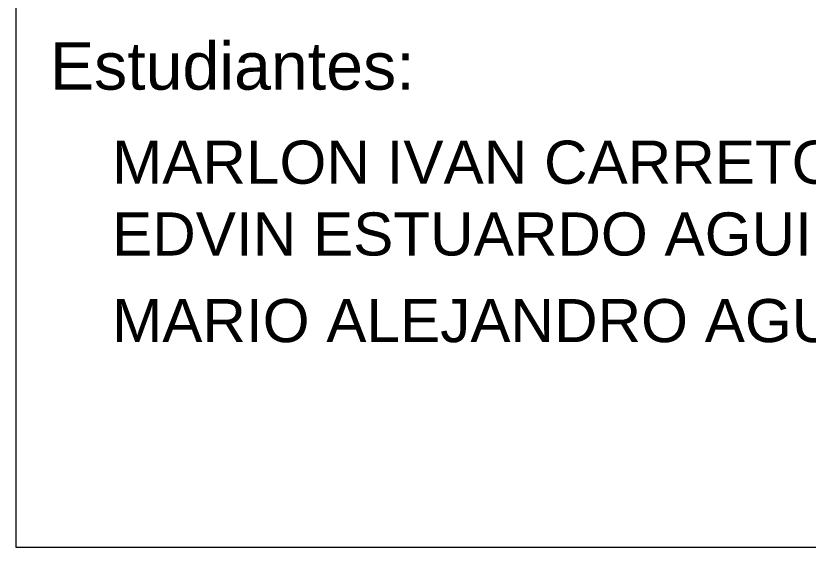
# Model space of a CAD drawing. Header units: millimetres. Extents: x -10 to 320, y -26 to 94.
# Drawn here: x 114.343 to 119.303, y -26.056 to -22.728 of the extents above; entities that cross this region are included whole.
import ezdxf

# ---------------------------------------------------------------- set-up
doc = ezdxf.new("R2010")
doc.units = ezdxf.units.MM
doc.header["$LTSCALE"] = 0.05
for name, color, linetype in [('PDF_0', 7, 'Continuous'), ('PDF_COTAS', 7, 'Continuous'), ('PDF_Text', 7, 'Continuous')]:
    doc.layers.add(name, color=color, linetype=linetype)
doc.styles.add('PDF BaskOldFace', font='arial.ttf')

msp = doc.modelspace()

# ---------------------------------------------------------------- linework, layer by layer
at = {"layer": 'PDF_0', "lineweight": 18}
msp.add_lwpolyline([(126.3408, -19.4024), (126.3408, -18.4034), (114.3433, -18.4034), (114.3433, -26.0565), (126.3408, -26.0565)], close=True, dxfattribs=at)
at = {"layer": 'PDF_COTAS', "lineweight": 18}
msp.add_lwpolyline([(114.3433, -18.4034), (114.3433, -23.9026)], dxfattribs=at)

# ---------------------------------------------------------------- texts
at = {"layer": 'PDF_Text', "attachment_point": 4, "style": 'PDF BaskOldFace'}
for s, insert, char_height, width in [('Estudiantes:', (114.5559, -23.0442), 0.297071, 2.884131), ('MARLON IVAN CARRETO RIVERA        201230088', (114.9454, -23.6469), 0.270064, 8.894113), ('EDVIN ESTUARDO AGUILÓN RALDA    201532048', (114.9454, -24.0966), 0.270064, 9.276365), ('MARIO ALEJANDRO AGUILÓN RALDA  201532174', (114.9454, -24.6392), 0.270064, 8.844112)]:
    msp.add_mtext(s, dxfattribs=dict(at, insert=insert, char_height=char_height, width=width))

doc.saveas('drawing.dxf')
